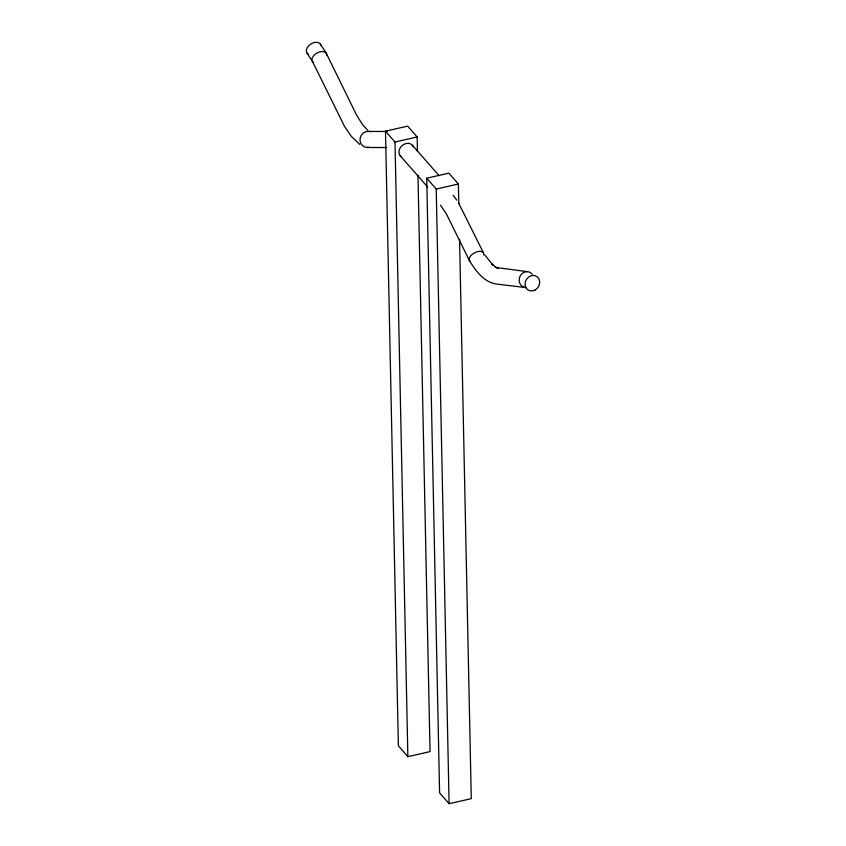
<?xml version="1.0" encoding="UTF-8"?>
<svg xmlns="http://www.w3.org/2000/svg" width="846" height="846" viewBox="0 0 846 846"><rect width="100%" height="100%" fill="white"/><g stroke="black" fill="none" stroke-linecap="round" stroke-linejoin="round"><path stroke-width="1.27" d="M417.966 175.217L430.043 751.608L407.867 756.662L398.371 745.823L385.49 131.183L407.666 126.128L417.163 136.967L417.469 151.476M385.49 131.183L394.997 142.022L417.163 136.967M459.558 239.397L471.275 798.645L449.099 803.7L439.592 792.861L426.722 178.22L448.898 173.166L458.395 184.005L458.807 203.791M426.722 178.22L436.219 189.06L458.395 184.005M387.479 131.5L368.073 131.416A8.058 7.455 -76.6 0 0 360.005 140.14A8.058 7.455 -76.6 0 0 368.845 147.278M366.9 147.468L386.675 147.564M527.217 271.608L496.348 267.548M525.8 287.577L496.38 284.034C483.87 282.194 475.748 270.836 469.551 260.843L446.392 213.932L440.491 205.208M368.782 131.236L369.977 131.786M494.878 266.818L498.03 268.394M496.528 267.643L491.78 264.015L492.985 265.189L484.769 254.932M359.762 144.38L351.45 136.502L344.512 126.392L312.512 61.536L307.098 53.161M367.566 130.147L362.617 124.711L356.621 115.162L326.133 53.002L320.359 44.077M412.425 145.269L439.011 175.598M400.19 155.706L427.632 187.019M453.181 195.341L456.755 200.079M458.49 202.786L483.32 252.563M436.219 189.06L449.099 803.7M394.997 142.022L407.867 756.662M401.469 156.806A8.048 6.451 -41.2 0 1 402.157 145.554A8.048 6.451 -41.2 0 1 413.292 146.728M470.461 261.615A8.058 4.325 -28.7 0 1 474.754 252.7A8.058 4.325 -28.7 0 1 483.701 254.868M525.8 287.555A8.069 7.276 -69.3 0 1 519.994 276.346A8.069 7.276 -69.3 0 1 532.197 274.115M313.496 62.403A8.069 4.854 -29.2 0 1 317.313 52.843A8.069 4.854 -29.2 0 1 326.693 55.529M308.156 54.144A8.037 5.446 -32.9 0 1 310.514 44.214A8.037 5.446 -32.9 0 1 320.962 45.377M535.053 290.019A8.037 7.001 -58.4 0 0 536.903 276.568A8.037 7.001 -58.4 0 0 525.144 283.008A8.037 7.001 -58.4 0 0 535.053 290.019"/></g></svg>
